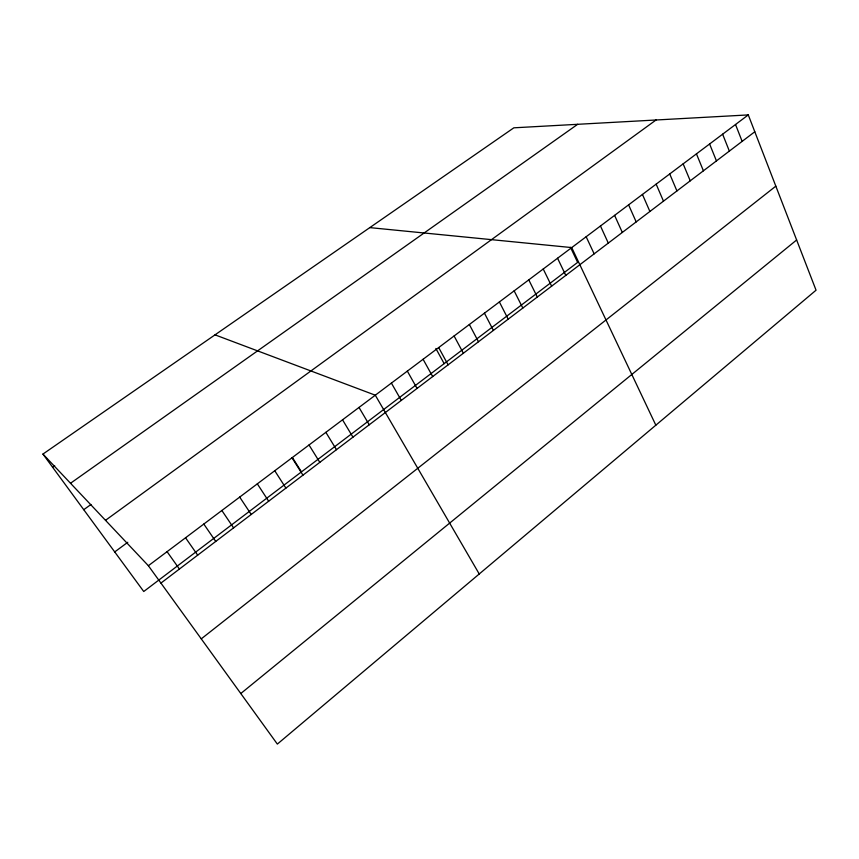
<?xml version="1.0" encoding="UTF-8"?>
<svg xmlns="http://www.w3.org/2000/svg" width="859" height="859" viewBox="0 0 859 859"><rect width="100%" height="100%" fill="white"/><g stroke="black" fill="none" stroke-linecap="round" stroke-linejoin="round"><path stroke-width="1.29" d="M240.799 693.524L796.637 239.983M201.264 638.86L775.827 186.156M160.934 583.089L754.793 131.76M148.371 565.716L748.286 114.913L816.05 290.202L277.35 744.087L148.371 565.716L42.95 454.067L513.843 127.819L748.286 114.913M114.719 551.929L127.776 542.276M105.507 520.318L656.051 119.992M83.742 509.688L90.968 504.491M70.513 483.263L577.667 124.308M52.571 467.189L54.697 465.707M369.81 227.614L571.718 247.585L655.836 425.194M215.018 334.849L375.286 395.194L479.236 573.984M42.95 454.067L143.743 591.507L577.635 262.392L570.505 247.36M167.065 551.661L179.424 569.045M185.544 537.777L197.688 555.161M203.808 524.054L215.738 541.438M221.858 510.493L233.584 527.877M239.693 497.093L251.225 514.466M257.324 483.842L268.663 501.216M274.762 470.743L285.907 488.116M292.532 457.74L301.455 471.881M291.996 457.793L302.959 475.156M309.025 444.983L319.806 462.346M325.872 432.335L336.47 449.687M342.537 419.815L352.952 437.156M359.008 407.434L369.252 424.776M391.403 383.093L401.303 400.412M407.338 371.12L417.077 388.429M423.09 359.277L432.678 376.575M438.681 347.562L448.108 364.85M435.867 348.475L444.157 363.636M454.1 335.976L463.366 353.242M469.358 324.509L478.474 341.764M484.444 313.17L493.41 330.414M499.38 301.949L508.195 319.172M514.154 290.847L522.82 308.059M528.768 279.862L537.304 297.053M543.232 268.996L551.628 286.165M557.555 258.237L565.802 275.395M586.16 236.74L594.149 253.856M600.462 225.992L608.301 243.097M614.604 215.373L622.313 232.445M628.595 204.85L636.175 221.912M642.446 194.445L649.898 211.475M656.158 184.148L663.481 201.156M669.719 173.947L676.924 190.934M683.152 163.854L690.239 180.83M696.445 153.868L703.414 170.812M709.598 143.979L716.449 160.901M722.623 134.197L729.355 151.087M735.519 124.501L742.144 141.381"/></g></svg>
